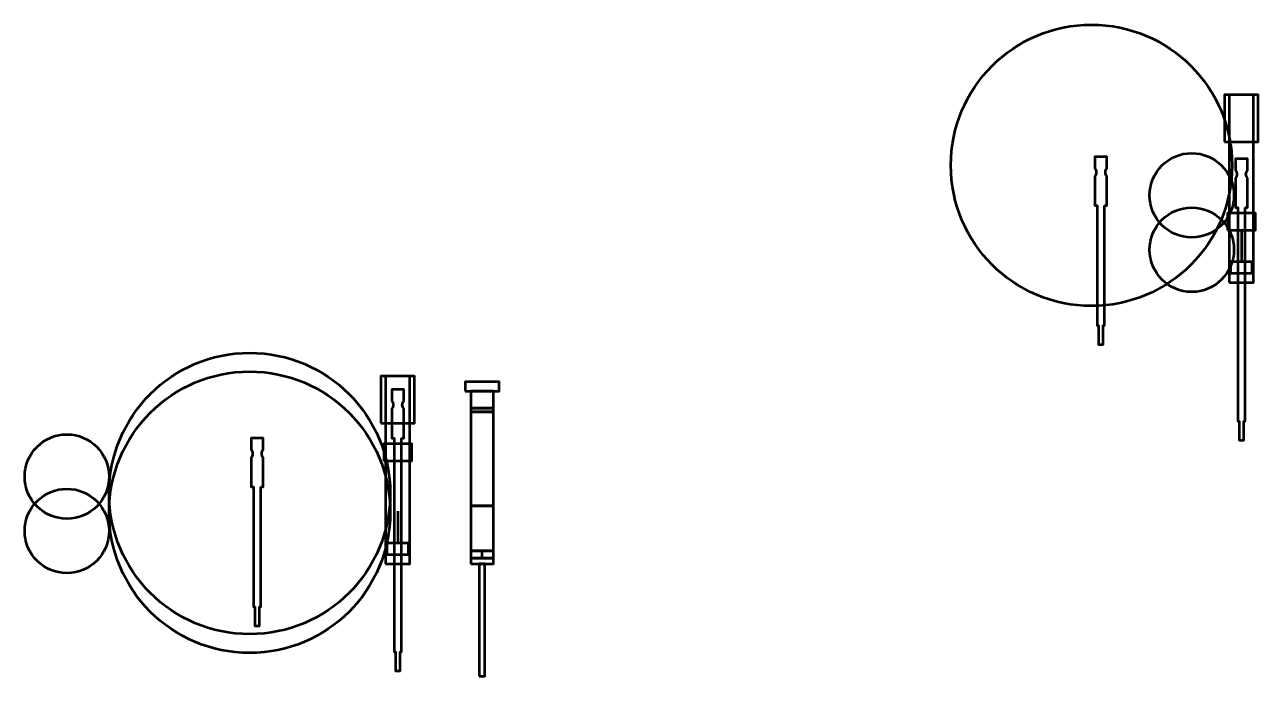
# Model space of a CAD drawing. Header units: centimetres. Extents: x -50 to 50, y -51 to 59.
# Drawn here: x -49.9 to 15.9, y -51 to -16.2 of the extents above; entities that cross this region are included whole.
import ezdxf

# ---------------------------------------------------------------- set-up
doc = ezdxf.new("R2010")
doc.units = ezdxf.units.CM
doc.header["$MEASUREMENT"] = 0
doc.layers.add('Layer 1', color=7, linetype='Continuous')

msp = doc.modelspace()

# ---------------------------------------------------------------- linework, layer by layer
at = {"layer": 'Layer 1', "lineweight": 53}
for points in [[(14.09995, -22.50003), (15.89995, -22.50003), (15.89995, -20.00003), (14.09995, -20.00003), (14.09995, -22.50003)], [(14.34995, -30.00003), (15.64995, -30.00003), (15.64995, -20.00003), (14.34995, -20.00003), (14.34995, -30.00003)], [(14.2494, -27.2), (15.7505, -27.2), (15.7505, -26.3), (14.2494, -26.3), (14.2494, -27.2)], [(14.4226, -29.5), (15.5773, -29.5), (15.5773, -28.9), (14.4226, -28.9), (14.4226, -29.5)], [(-30.90005, -37.50003), (-29.10005, -37.50003), (-29.10005, -35.00003), (-30.90005, -35.00003), (-30.90005, -37.50003)], [(-30.65005, -45.00003), (-29.35005, -45.00003), (-29.35005, -35.00003), (-30.65005, -35.00003), (-30.65005, -45.00003)], [(-30.7506, -39.5), (-29.2495, -39.5), (-29.2495, -38.6), (-30.7506, -38.6), (-30.7506, -39.5)], [(-30.5774, -44.5), (-29.4227, -44.5), (-29.4227, -43.9), (-30.5774, -43.9), (-30.5774, -44.5)]]:
    msp.add_lwpolyline(points, close=True, dxfattribs=at)
at = {"layer": 'Layer 1', "color": 4, "lineweight": 53}
for points in [[(-26.4, -35.8), (-24.6, -35.8), (-24.6, -35.3), (-26.4, -35.3), (-26.4, -35.8)], [(-26.1, -36.7), (-24.9, -36.7), (-24.9, -35.8), (-26.1, -35.8), (-26.1, -36.7)], [(-26.1, -36.9), (-24.9, -36.9), (-24.9, -36.7), (-26.1, -36.7), (-26.1, -36.9)], [(-26.1, -41.9), (-24.9, -41.9), (-24.9, -36.9), (-26.1, -36.9), (-26.1, -41.9)], [(-26.1, -44.3), (-24.9, -44.3), (-24.9, -41.9), (-26.1, -41.9), (-26.1, -44.3)], [(-26.1, -44.7), (-24.9, -44.7), (-24.9, -44.3), (-26.1, -44.3), (-26.1, -44.7)], [(-26.1, -45), (-24.9, -45), (-24.9, -44.7), (-26.1, -44.7), (-26.1, -45)], [(-25.64999, -51), (-25.34999, -51), (-25.34999, -45), (-25.64999, -45), (-25.64999, -51)]]:
    msp.add_lwpolyline(points, close=True, dxfattribs=at)
at = {"layer": 'Layer 1', "lineweight": 53}
for centre, major_axis in [((7.00005, -23.75005), (0, 7.50005)), ((12.35001, -25.35001), (0, 2.25001)), ((12.35001, -28.25001), (0, 2.25001)), ((-37.89995, -41.25005), (0, 7.50005)), ((-37.89995, -42.25005), (0, 7.50005)), ((-47.64999, -40.35001), (0, 2.25001)), ((-47.64999, -43.25001), (0, 2.25001))]:
    msp.add_ellipse(centre, major_axis=major_axis, ratio=1, dxfattribs=at)
for points in [[(7.7, -25.90003), (7.7, -25.90003), (7.7, -32.30003), (7.7, -32.30003), (7.7, -32.30003), (7.7, -32.30003), (7.62501, -32.30003), (7.62501, -32.30003), (7.62501, -32.30003), (7.62501, -32.30003), (7.62501, -33.30003), (7.62501, -33.30003), (7.62501, -33.30003), (7.62501, -33.30003), (7.37501, -33.30003), (7.37501, -33.30003), (7.37501, -33.30003), (7.37501, -33.30003), (7.37501, -32.30003), (7.37501, -32.30003), (7.37501, -32.30003), (7.37501, -32.30003), (7.3, -32.30003), (7.3, -32.30003), (7.3, -32.30003), (7.3, -32.30003), (7.3, -25.90003), (7.3, -25.90003), (7.3, -25.90003), (7.3, -25.90003), (7.1825, -25.90003), (7.1825, -25.90003), (7.1825, -25.90003), (7.1825, -25.90003), (7.1825, -24.33185), (7.1825, -24.33185), (7.1825, -24.33185), (7.23001, -24.27635), (7.25872, -24.20429), (7.25872, -24.12553), (7.25872, -24.12553), (7.25872, -24.04677), (7.23001, -23.97471), (7.1825, -23.91921), (7.1825, -23.91921), (7.1825, -23.91921), (7.1825, -23.30003), (7.1825, -23.30003), (7.1825, -23.30003), (7.1825, -23.30003), (7.8175, -23.30003), (7.8175, -23.30003), (7.8175, -23.30003), (7.8175, -23.30003), (7.8175, -23.91925), (7.8175, -23.91925), (7.8175, -23.91925), (7.77001, -23.97475), (7.74131, -24.04679), (7.74131, -24.12553), (7.74131, -24.12553), (7.74131, -24.20427), (7.77001, -24.27631), (7.8175, -24.33181), (7.8175, -24.33181), (7.8175, -24.33181), (7.8175, -25.90003), (7.8175, -25.90003), (7.8175, -25.90003), (7.8175, -25.90003), (7.7, -25.90003), (7.7, -25.90003)], [(15.2, -26.00003), (15.2, -26.00003), (15.2, -37.40003), (15.2, -37.40003), (15.2, -37.40003), (15.2, -37.40003), (15.12501, -37.40003), (15.12501, -37.40003), (15.12501, -37.40003), (15.12501, -37.40003), (15.12501, -38.40003), (15.12501, -38.40003), (15.12501, -38.40003), (15.12501, -38.40003), (14.87501, -38.40003), (14.87501, -38.40003), (14.87501, -38.40003), (14.87501, -38.40003), (14.87501, -37.40003), (14.87501, -37.40003), (14.87501, -37.40003), (14.87501, -37.40003), (14.8, -37.40003), (14.8, -37.40003), (14.8, -37.40003), (14.8, -37.40003), (14.8, -26.00003), (14.8, -26.00003), (14.8, -26.00003), (14.8, -26.00003), (14.6825, -26.00003), (14.6825, -26.00003), (14.6825, -26.00003), (14.6825, -26.00003), (14.6825, -24.43185), (14.6825, -24.43185), (14.6825, -24.43185), (14.73001, -24.37635), (14.75872, -24.30429), (14.75872, -24.22553), (14.75872, -24.22553), (14.75872, -24.14677), (14.73001, -24.07471), (14.6825, -24.01921), (14.6825, -24.01921), (14.6825, -24.01921), (14.6825, -23.40003), (14.6825, -23.40003), (14.6825, -23.40003), (14.6825, -23.40003), (15.3175, -23.40003), (15.3175, -23.40003), (15.3175, -23.40003), (15.3175, -23.40003), (15.3175, -24.01925), (15.3175, -24.01925), (15.3175, -24.01925), (15.27001, -24.07475), (15.24131, -24.14679), (15.24131, -24.22553), (15.24131, -24.22553), (15.24131, -24.30427), (15.27001, -24.37631), (15.3175, -24.43181), (15.3175, -24.43181), (15.3175, -24.43181), (15.3175, -26.00003), (15.3175, -26.00003), (15.3175, -26.00003), (15.3175, -26.00003), (15.2, -26.00003), (15.2, -26.00003)], [(-29.8, -38.30003), (-29.8, -38.30003), (-29.8, -49.70003), (-29.8, -49.70003), (-29.8, -49.70003), (-29.8, -49.70003), (-29.87499, -49.70003), (-29.87499, -49.70003), (-29.87499, -49.70003), (-29.87499, -49.70003), (-29.87499, -50.70003), (-29.87499, -50.70003), (-29.87499, -50.70003), (-29.87499, -50.70003), (-30.12499, -50.70003), (-30.12499, -50.70003), (-30.12499, -50.70003), (-30.12499, -50.70003), (-30.12499, -49.70003), (-30.12499, -49.70003), (-30.12499, -49.70003), (-30.12499, -49.70003), (-30.2, -49.70003), (-30.2, -49.70003), (-30.2, -49.70003), (-30.2, -49.70003), (-30.2, -38.30003), (-30.2, -38.30003), (-30.2, -38.30003), (-30.2, -38.30003), (-30.3175, -38.30003), (-30.3175, -38.30003), (-30.3175, -38.30003), (-30.3175, -38.30003), (-30.3175, -36.73185), (-30.3175, -36.73185), (-30.3175, -36.73185), (-30.26999, -36.67635), (-30.24128, -36.60429), (-30.24128, -36.52553), (-30.24128, -36.52553), (-30.24128, -36.44677), (-30.26999, -36.37471), (-30.3175, -36.31921), (-30.3175, -36.31921), (-30.3175, -36.31921), (-30.3175, -35.70003), (-30.3175, -35.70003), (-30.3175, -35.70003), (-30.3175, -35.70003), (-29.6825, -35.70003), (-29.6825, -35.70003), (-29.6825, -35.70003), (-29.6825, -35.70003), (-29.6825, -36.31925), (-29.6825, -36.31925), (-29.6825, -36.31925), (-29.72999, -36.37475), (-29.75869, -36.44679), (-29.75869, -36.52553), (-29.75869, -36.52553), (-29.75869, -36.60427), (-29.72999, -36.67631), (-29.6825, -36.73181), (-29.6825, -36.73181), (-29.6825, -36.73181), (-29.6825, -38.30003), (-29.6825, -38.30003), (-29.6825, -38.30003), (-29.6825, -38.30003), (-29.8, -38.30003), (-29.8, -38.30003)], [(-37.3, -40.90003), (-37.3, -40.90003), (-37.3, -47.30003), (-37.3, -47.30003), (-37.3, -47.30003), (-37.3, -47.30003), (-37.37499, -47.30003), (-37.37499, -47.30003), (-37.37499, -47.30003), (-37.37499, -47.30003), (-37.37499, -48.30003), (-37.37499, -48.30003), (-37.37499, -48.30003), (-37.37499, -48.30003), (-37.62499, -48.30003), (-37.62499, -48.30003), (-37.62499, -48.30003), (-37.62499, -48.30003), (-37.62499, -47.30003), (-37.62499, -47.30003), (-37.62499, -47.30003), (-37.62499, -47.30003), (-37.7, -47.30003), (-37.7, -47.30003), (-37.7, -47.30003), (-37.7, -47.30003), (-37.7, -40.90003), (-37.7, -40.90003), (-37.7, -40.90003), (-37.7, -40.90003), (-37.8175, -40.90003), (-37.8175, -40.90003), (-37.8175, -40.90003), (-37.8175, -40.90003), (-37.8175, -39.33185), (-37.8175, -39.33185), (-37.8175, -39.33185), (-37.76999, -39.27635), (-37.74128, -39.20429), (-37.74128, -39.12553), (-37.74128, -39.12553), (-37.74128, -39.04677), (-37.76999, -38.97471), (-37.8175, -38.91921), (-37.8175, -38.91921), (-37.8175, -38.91921), (-37.8175, -38.30003), (-37.8175, -38.30003), (-37.8175, -38.30003), (-37.8175, -38.30003), (-37.1825, -38.30003), (-37.1825, -38.30003), (-37.1825, -38.30003), (-37.1825, -38.30003), (-37.1825, -38.91925), (-37.1825, -38.91925), (-37.1825, -38.91925), (-37.22999, -38.97475), (-37.25869, -39.04679), (-37.25869, -39.12553), (-37.25869, -39.12553), (-37.25869, -39.20427), (-37.22999, -39.27631), (-37.1825, -39.33181), (-37.1825, -39.33181), (-37.1825, -39.33181), (-37.1825, -40.90003), (-37.1825, -40.90003), (-37.1825, -40.90003), (-37.1825, -40.90003), (-37.3, -40.90003), (-37.3, -40.90003)]]:
    msp.add_open_spline(points, degree=3, knots=[0, 0, 0, 0, 0.05263158, 0.05263158, 0.05263158, 0.05263158, 0.10526316, 0.10526316, 0.10526316, 0.10526316, 0.15789474, 0.15789474, 0.15789474, 0.15789474, 0.21052632, 0.21052632, 0.21052632, 0.21052632, 0.26315789, 0.26315789, 0.26315789, 0.26315789, 0.31578947, 0.31578947, 0.31578947, 0.31578947, 0.36842105, 0.36842105, 0.36842105, 0.36842105, 0.42105263, 0.42105263, 0.42105263, 0.42105263, 0.47368421, 0.47368421, 0.47368421, 0.47368421, 0.52631579, 0.52631579, 0.52631579, 0.52631579, 0.57894737, 0.57894737, 0.57894737, 0.57894737, 0.63157895, 0.63157895, 0.63157895, 0.63157895, 0.68421053, 0.68421053, 0.68421053, 0.68421053, 0.73684211, 0.73684211, 0.73684211, 0.73684211, 0.78947368, 0.78947368, 0.78947368, 0.78947368, 0.84210526, 0.84210526, 0.84210526, 0.84210526, 0.89473684, 0.89473684, 0.89473684, 0.89473684, 1, 1, 1, 1], dxfattribs=at)
for points in [[(14.99996, -27.2), (14.99996, -27.2), (14.99996, -28.9), (14.99996, -28.9)], [(-30.00004, -42.2), (-30.00004, -42.2), (-30.00004, -43.9), (-30.00004, -43.9)]]:
    msp.add_open_spline(points, degree=3, dxfattribs=at)
at = {"layer": 'Layer 1', "color": 4, "lineweight": 53}
msp.add_open_spline([(-25.49999, -44.7), (-25.49999, -44.7), (-25.49999, -44.3), (-25.49999, -44.3)], degree=3, dxfattribs=at)

doc.saveas('drawing.dxf')
